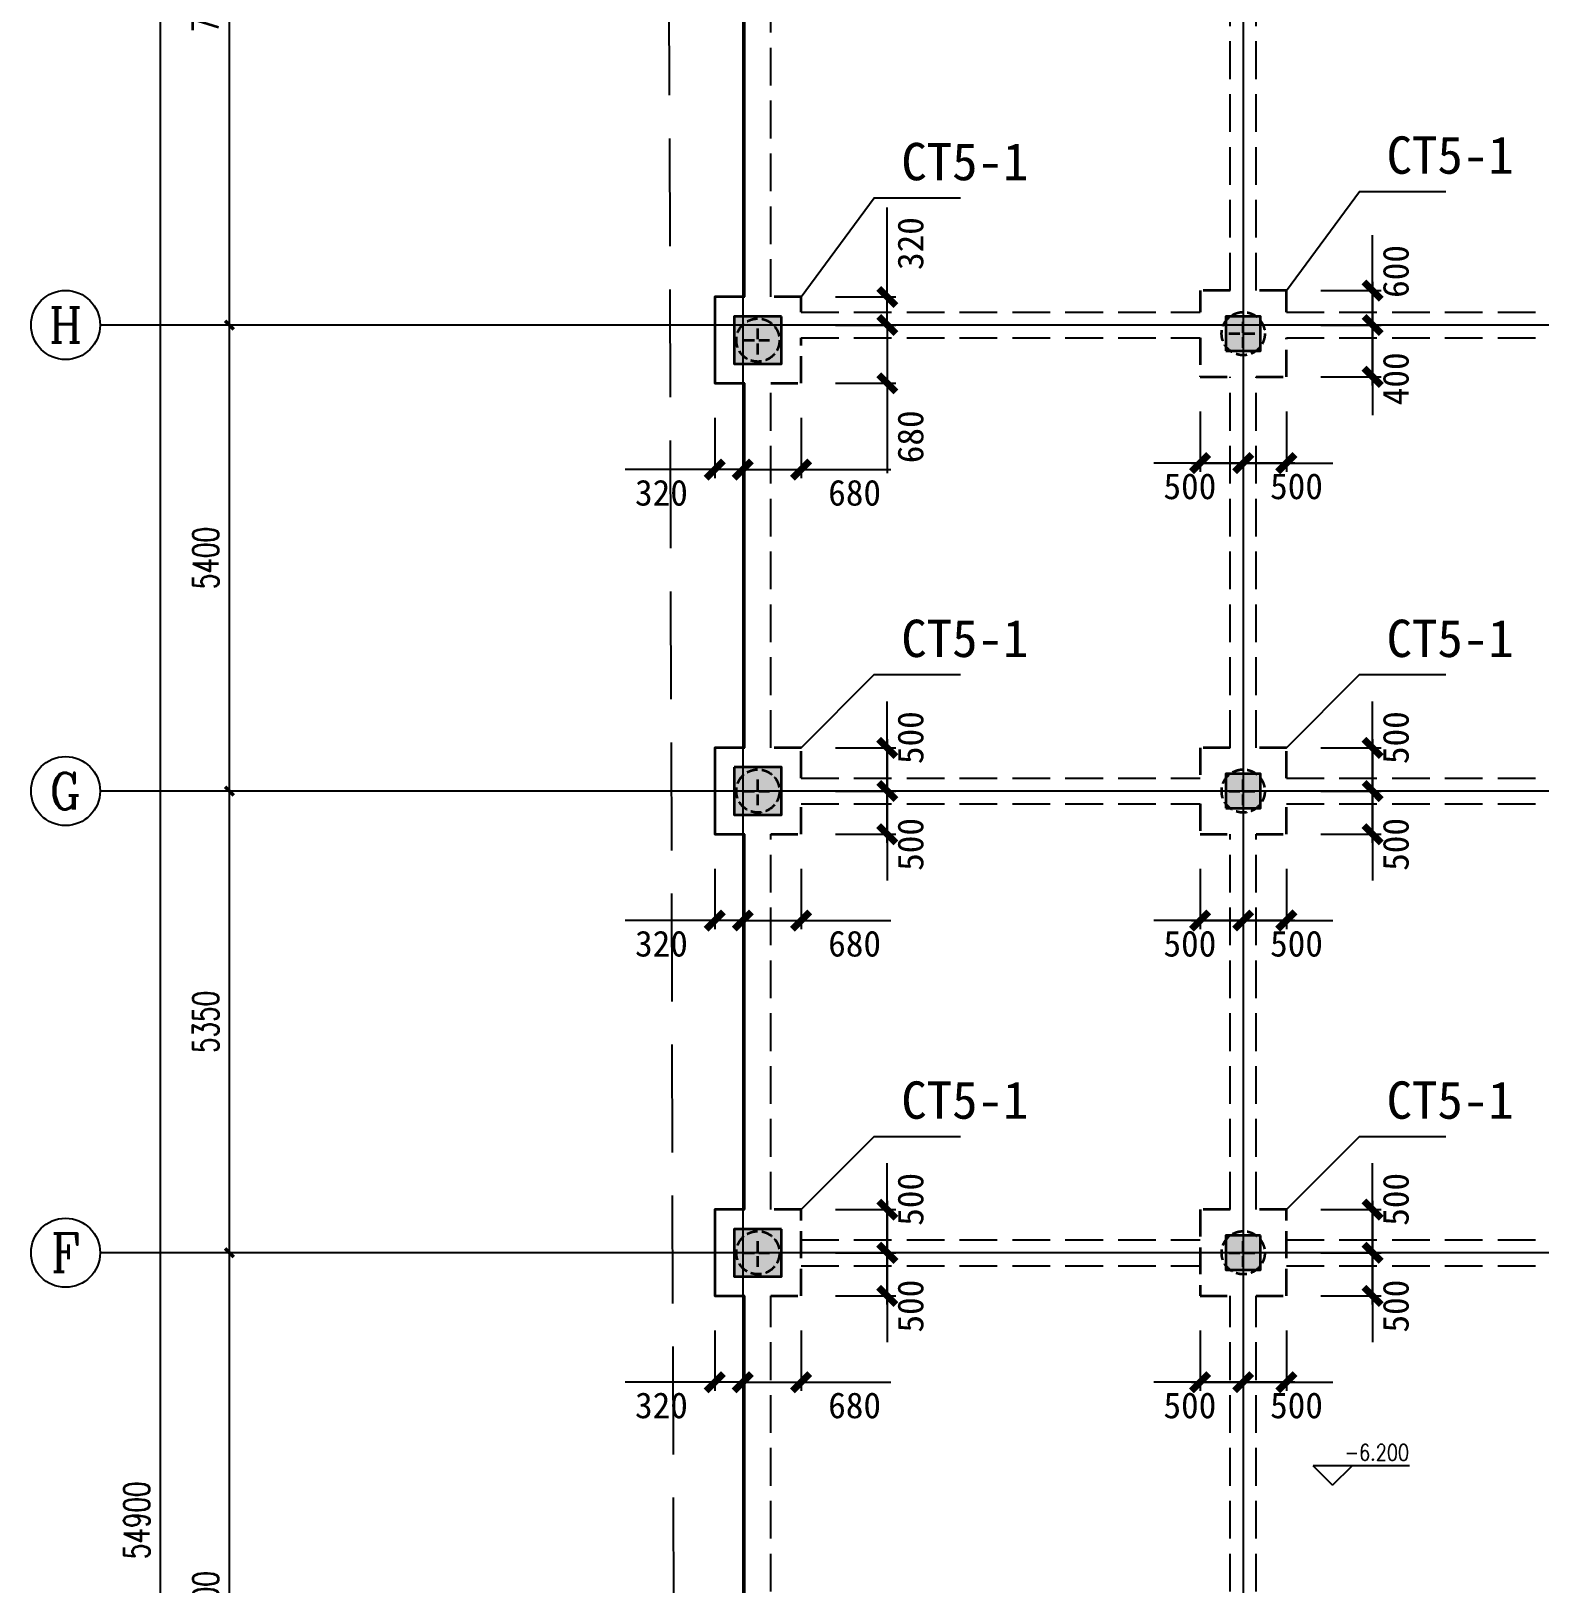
# Model space of a CAD drawing. Header units: millimetres. Extents: x -8252 to 341964, y -299084 to 206355.
# Drawn here: x 138683 to 156173, y 28029 to 46023 of the extents above; entities that cross this region are included whole.
import ezdxf
from ezdxf.enums import TextEntityAlignment as Align

# ---------------------------------------------------------------- set-up
doc = ezdxf.new("R2010")
doc.units = ezdxf.units.MM
doc.header["$LTSCALE"] = 500
doc.header["$PDMODE"] = 2
doc.header["$PDSIZE"] = 200
doc.linetypes.add('DASH', pattern=[0.35, 0.25, -0.1])
doc.linetypes.add('DASHDOT', pattern=[25.4, 12.7, -6.35, 0, -6.35])
for name, color, linetype in [('AXIS', 3, 'Continuous'), ('AXIS_TEXT', 7, 'Continuous'), ('dim____', 70, 'Continuous'), ('DOTE', 20, 'DASHDOT'), ('txt', 7, 'Continuous')]:
    doc.layers.add(name, color=color, linetype=linetype)
for name, color, linetype, lineweight in [('kz', 50, 'Continuous', 25), ('s117', 4, 'Continuous', 25), ('s121', 2, 'Continuous', 35), ('zkz', 200, 'Continuous', 35)]:
    doc.layers.add(name, color=color, linetype=linetype, lineweight=lineweight)
doc.styles.add('_TCH_AXIS', font='COMPLEX', dxfattribs={"bigfont": 'GBCBIG'})
doc.styles.add('_TCH_DIM_T3', font='SIMPLEX', dxfattribs={"width": 0.705882, "bigfont": 'GBCBIG'})
doc.styles.add('COMPLEX', font='COMPLEX')
doc.styles.add('DIM_FONT', font='txt.shx', dxfattribs={"width": 0.8, "bigfont": 'gbcbig.shx'})
doc.styles.add('宋体', font='')
doc.styles.get('宋体').set_extended_font_data('宋体')
doc.dimstyles.new('_TCH_ARCH&&100', dxfattribs={"dimtxt": 297.5, "dimasz": 100, "dimexe": 250, "dimexo": 300, "dimgap": 126.25, "dimtad": 1, "dimdec": 0, "dimzin": 0, "dimdsep": 46, "dimtxsty": '_TCH_DIM_T3', "dimblk": 'ARCHTICK', "dimcen": 0.09, "dimclrt": 7, "dimazin": 2, "dimtfac": 1, "dimtdec": 0, "dimtix": 1, "dimtmove": 2, "dimatfit": 3, "dimfxl": 100, "dimtolj": 1, "dimtzin": 0, "dimarcsym": 0})
doc.dimstyles.new('ISO-25', dxfattribs={"dimtxt": 2.5, "dimasz": 2.5, "dimexe": 1.25, "dimexo": 0.625, "dimtad": 1, "dimtxsty": 'Standard', "dimcen": 2.5, "dimadec": 0, "dimazin": 0, "dimtfac": 1, "dimtmove": 0, "dimatfit": 3, "dimfxl": 1, "dimarcsym": 0})

# ---------------------------------------------------------------- blocks, each defined once
blk = doc.blocks.new('_ArchTick')
at = {"color": 0, "linetype": 'ByBlock', "const_width": 0.4}
blk.add_lwpolyline([(-0.5, -0.5), (0.5, 0.5)], dxfattribs=at)
blk = doc.blocks.new('*D108')
at = {"layer": 'Defpoints', "color": 0, "transparency": 16777216}
for p in [(153233, 42616), (154233, 42616), (153233, 42016)]:
    blk.add_point(p, dxfattribs=at)
at = {"layer": 'dim____', "color": 0, "lineweight": -2, "transparency": 16777216}
for p, q in [((154233, 42616), (154233, 43658)), ((153633, 42616), (154333, 42616)), ((154233, 41916), (154233, 42616)), ((153633, 42016), (154333, 42016))]:
    blk.add_line(p, q, dxfattribs=at)
at = {"layer": 'dim____', "color": 0, "lineweight": -2, "transparency": 16777216, "xscale": 200, "yscale": 200, "zscale": 200}
for p, rotation in [((154233, 42616), 90), ((154233, 42016), 270)]:
    blk.add_blockref('_ArchTick', p, dxfattribs=dict(at, rotation=rotation))
at = {"layer": 'dim____', "color": 7, "transparency": 16777216, "insert": (154503, 43237), "char_height": 300, "attachment_point": 5, "rotation": 90, "style": '宋体'}
blk.add_mtext('600', dxfattribs=at)
blk = doc.blocks.new('*D109')
at = {"layer": 'Defpoints', "color": 0, "transparency": 16777216}
for p in [(153233, 43016), (153233, 42616), (154233, 42616)]:
    blk.add_point(p, dxfattribs=at)
at = {"layer": 'dim____', "color": 0, "lineweight": -2, "transparency": 16777216}
for p, q in [((153633, 43016), (154333, 43016)), ((154233, 43116), (154233, 42616)), ((153633, 42616), (154333, 42616)), ((154233, 42616), (154233, 41570))]:
    blk.add_line(p, q, dxfattribs=at)
at = {"layer": 'dim____', "color": 0, "lineweight": -2, "transparency": 16777216, "xscale": 200, "yscale": 200, "zscale": 200}
for p, rotation in [((154233, 43016), 90), ((154233, 42616), 270)]:
    blk.add_blockref('_ArchTick', p, dxfattribs=dict(at, rotation=rotation))
at = {"layer": 'dim____', "color": 7, "transparency": 16777216, "insert": (154503, 41993), "char_height": 300, "attachment_point": 5, "rotation": 90, "style": '宋体'}
blk.add_mtext('400', dxfattribs=at)
blk = doc.blocks.new('*D110')
at = {"layer": 'Defpoints', "color": 0, "transparency": 16777216}
for p in [(152233, 42016), (152733, 42016), (152733, 41016)]:
    blk.add_point(p, dxfattribs=at)
at = {"layer": 'dim____', "color": 0, "lineweight": -2, "transparency": 16777216}
for p, q in [((152233, 41616), (152233, 40916)), ((152733, 41616), (152733, 40916)), ((152133, 41016), (152733, 41016)), ((152733, 41016), (153770, 41016))]:
    blk.add_line(p, q, dxfattribs=at)
at = {"layer": 'dim____', "color": 0, "lineweight": -2, "transparency": 16777216, "xscale": 200, "yscale": 200, "zscale": 200, "rotation": 180}
blk.add_blockref('_ArchTick', (152233, 41016), dxfattribs=at)
at = {"layer": 'dim____', "color": 0, "lineweight": -2, "transparency": 16777216, "xscale": 200, "yscale": 200, "zscale": 200}
blk.add_blockref('_ArchTick', (152733, 41016), dxfattribs=at)
at = {"layer": 'dim____', "color": 7, "transparency": 16777216, "insert": (153351, 40746), "char_height": 300, "attachment_point": 5, "style": '宋体'}
blk.add_mtext('500', dxfattribs=at)
blk = doc.blocks.new('*D111')
at = {"layer": 'Defpoints', "color": 0, "transparency": 16777216}
for p in [(152733, 42016), (153233, 42016), (152733, 41016)]:
    blk.add_point(p, dxfattribs=at)
at = {"layer": 'dim____', "color": 0, "lineweight": -2, "transparency": 16777216}
for p, q in [((152733, 41616), (152733, 40916)), ((153233, 41616), (153233, 40916)), ((152733, 41016), (151696, 41016)), ((153333, 41016), (152733, 41016))]:
    blk.add_line(p, q, dxfattribs=at)
at = {"layer": 'dim____', "color": 0, "lineweight": -2, "transparency": 16777216, "xscale": 200, "yscale": 200, "zscale": 200, "rotation": 180}
blk.add_blockref('_ArchTick', (152733, 41016), dxfattribs=at)
at = {"layer": 'dim____', "color": 0, "lineweight": -2, "transparency": 16777216, "xscale": 200, "yscale": 200, "zscale": 200}
blk.add_blockref('_ArchTick', (153233, 41016), dxfattribs=at)
at = {"layer": 'dim____', "color": 7, "transparency": 16777216, "insert": (152115, 40746), "char_height": 300, "attachment_point": 5, "style": '宋体'}
blk.add_mtext('500', dxfattribs=at)
blk = doc.blocks.new('*D112')
at = {"layer": 'Defpoints', "color": 0, "transparency": 16777216}
for p in [(153233, 37216), (154233, 37216), (153233, 36716)]:
    blk.add_point(p, dxfattribs=at)
at = {"layer": 'dim____', "color": 0, "lineweight": -2, "transparency": 16777216}
for p, q in [((154233, 37216), (154233, 38253)), ((153633, 37216), (154333, 37216)), ((154233, 36616), (154233, 37216)), ((153633, 36716), (154333, 36716))]:
    blk.add_line(p, q, dxfattribs=at)
at = {"layer": 'dim____', "color": 0, "lineweight": -2, "transparency": 16777216, "xscale": 200, "yscale": 200, "zscale": 200}
for p, rotation in [((154233, 37216), 90), ((154233, 36716), 270)]:
    blk.add_blockref('_ArchTick', p, dxfattribs=dict(at, rotation=rotation))
at = {"layer": 'dim____', "color": 7, "transparency": 16777216, "insert": (154503, 37835), "char_height": 300, "attachment_point": 5, "rotation": 90, "style": '宋体'}
blk.add_mtext('500', dxfattribs=at)
blk = doc.blocks.new('*D113')
at = {"layer": 'Defpoints', "color": 0, "transparency": 16777216}
for p in [(153233, 37716), (153233, 37216), (154233, 37216)]:
    blk.add_point(p, dxfattribs=at)
at = {"layer": 'dim____', "color": 0, "lineweight": -2, "transparency": 16777216}
for p, q in [((154233, 37816), (154233, 37216)), ((153633, 37716), (154333, 37716)), ((153633, 37216), (154333, 37216)), ((154233, 37216), (154233, 36180))]:
    blk.add_line(p, q, dxfattribs=at)
at = {"layer": 'dim____', "color": 0, "lineweight": -2, "transparency": 16777216, "xscale": 200, "yscale": 200, "zscale": 200}
for p, rotation in [((154233, 37716), 90), ((154233, 37216), 270)]:
    blk.add_blockref('_ArchTick', p, dxfattribs=dict(at, rotation=rotation))
at = {"layer": 'dim____', "color": 7, "transparency": 16777216, "insert": (154503, 36598), "char_height": 300, "attachment_point": 5, "rotation": 90, "style": '宋体'}
blk.add_mtext('500', dxfattribs=at)
blk = doc.blocks.new('*D114')
at = {"layer": 'Defpoints', "color": 0, "transparency": 16777216}
for p in [(152233, 36716), (152733, 36716), (152733, 35716)]:
    blk.add_point(p, dxfattribs=at)
at = {"layer": 'dim____', "color": 0, "lineweight": -2, "transparency": 16777216}
for p, q in [((152233, 36316), (152233, 35616)), ((152733, 36316), (152733, 35616)), ((152133, 35716), (152733, 35716)), ((152733, 35716), (153770, 35716))]:
    blk.add_line(p, q, dxfattribs=at)
at = {"layer": 'dim____', "color": 0, "lineweight": -2, "transparency": 16777216, "xscale": 200, "yscale": 200, "zscale": 200, "rotation": 180}
blk.add_blockref('_ArchTick', (152233, 35716), dxfattribs=at)
at = {"layer": 'dim____', "color": 0, "lineweight": -2, "transparency": 16777216, "xscale": 200, "yscale": 200, "zscale": 200}
blk.add_blockref('_ArchTick', (152733, 35716), dxfattribs=at)
at = {"layer": 'dim____', "color": 7, "transparency": 16777216, "insert": (153351, 35446), "char_height": 300, "attachment_point": 5, "style": '宋体'}
blk.add_mtext('500', dxfattribs=at)
blk = doc.blocks.new('*D115')
at = {"layer": 'Defpoints', "color": 0, "transparency": 16777216}
for p in [(152733, 36716), (153233, 36716), (152733, 35716)]:
    blk.add_point(p, dxfattribs=at)
at = {"layer": 'dim____', "color": 0, "lineweight": -2, "transparency": 16777216}
for p, q in [((152733, 36316), (152733, 35616)), ((153233, 36316), (153233, 35616)), ((152733, 35716), (151696, 35716)), ((153333, 35716), (152733, 35716))]:
    blk.add_line(p, q, dxfattribs=at)
at = {"layer": 'dim____', "color": 0, "lineweight": -2, "transparency": 16777216, "xscale": 200, "yscale": 200, "zscale": 200, "rotation": 180}
blk.add_blockref('_ArchTick', (152733, 35716), dxfattribs=at)
at = {"layer": 'dim____', "color": 0, "lineweight": -2, "transparency": 16777216, "xscale": 200, "yscale": 200, "zscale": 200}
blk.add_blockref('_ArchTick', (153233, 35716), dxfattribs=at)
at = {"layer": 'dim____', "color": 7, "transparency": 16777216, "insert": (152115, 35446), "char_height": 300, "attachment_point": 5, "style": '宋体'}
blk.add_mtext('500', dxfattribs=at)
blk = doc.blocks.new('*D116')
at = {"layer": 'Defpoints', "color": 0, "transparency": 16777216}
for p in [(153233, 31866), (154233, 31866), (153233, 31366)]:
    blk.add_point(p, dxfattribs=at)
at = {"layer": 'dim____', "color": 0, "lineweight": -2, "transparency": 16777216}
for p, q in [((154233, 31866), (154233, 32903)), ((153633, 31866), (154333, 31866)), ((154233, 31266), (154233, 31866)), ((153633, 31366), (154333, 31366))]:
    blk.add_line(p, q, dxfattribs=at)
at = {"layer": 'dim____', "color": 0, "lineweight": -2, "transparency": 16777216, "xscale": 200, "yscale": 200, "zscale": 200}
for p, rotation in [((154233, 31866), 90), ((154233, 31366), 270)]:
    blk.add_blockref('_ArchTick', p, dxfattribs=dict(at, rotation=rotation))
at = {"layer": 'dim____', "color": 7, "transparency": 16777216, "insert": (154503, 32485), "char_height": 300, "attachment_point": 5, "rotation": 90, "style": '宋体'}
blk.add_mtext('500', dxfattribs=at)
blk = doc.blocks.new('*D117')
at = {"layer": 'Defpoints', "color": 0, "transparency": 16777216}
for p in [(153233, 32366), (153233, 31866), (154233, 31866)]:
    blk.add_point(p, dxfattribs=at)
at = {"layer": 'dim____', "color": 0, "lineweight": -2, "transparency": 16777216}
for p, q in [((154233, 32466), (154233, 31866)), ((153633, 32366), (154333, 32366)), ((153633, 31866), (154333, 31866)), ((154233, 31866), (154233, 30830))]:
    blk.add_line(p, q, dxfattribs=at)
at = {"layer": 'dim____', "color": 0, "lineweight": -2, "transparency": 16777216, "xscale": 200, "yscale": 200, "zscale": 200}
for p, rotation in [((154233, 32366), 90), ((154233, 31866), 270)]:
    blk.add_blockref('_ArchTick', p, dxfattribs=dict(at, rotation=rotation))
at = {"layer": 'dim____', "color": 7, "transparency": 16777216, "insert": (154503, 31248), "char_height": 300, "attachment_point": 5, "rotation": 90, "style": '宋体'}
blk.add_mtext('500', dxfattribs=at)
blk = doc.blocks.new('*D118')
at = {"layer": 'Defpoints', "color": 0, "transparency": 16777216}
for p in [(152233, 31366), (152733, 31366), (152733, 30366)]:
    blk.add_point(p, dxfattribs=at)
at = {"layer": 'dim____', "color": 0, "lineweight": -2, "transparency": 16777216}
for p, q in [((152233, 30966), (152233, 30266)), ((152733, 30966), (152733, 30266)), ((152133, 30366), (152733, 30366)), ((152733, 30366), (153770, 30366))]:
    blk.add_line(p, q, dxfattribs=at)
at = {"layer": 'dim____', "color": 0, "lineweight": -2, "transparency": 16777216, "xscale": 200, "yscale": 200, "zscale": 200, "rotation": 180}
blk.add_blockref('_ArchTick', (152233, 30366), dxfattribs=at)
at = {"layer": 'dim____', "color": 0, "lineweight": -2, "transparency": 16777216, "xscale": 200, "yscale": 200, "zscale": 200}
blk.add_blockref('_ArchTick', (152733, 30366), dxfattribs=at)
at = {"layer": 'dim____', "color": 7, "transparency": 16777216, "insert": (153351, 30096), "char_height": 300, "attachment_point": 5, "style": '宋体'}
blk.add_mtext('500', dxfattribs=at)
blk = doc.blocks.new('*D119')
at = {"layer": 'Defpoints', "color": 0, "transparency": 16777216}
for p in [(152733, 31366), (153233, 31366), (152733, 30366)]:
    blk.add_point(p, dxfattribs=at)
at = {"layer": 'dim____', "color": 0, "lineweight": -2, "transparency": 16777216}
for p, q in [((152733, 30966), (152733, 30266)), ((153233, 30966), (153233, 30266)), ((152733, 30366), (151696, 30366)), ((153333, 30366), (152733, 30366))]:
    blk.add_line(p, q, dxfattribs=at)
at = {"layer": 'dim____', "color": 0, "lineweight": -2, "transparency": 16777216, "xscale": 200, "yscale": 200, "zscale": 200, "rotation": 180}
blk.add_blockref('_ArchTick', (152733, 30366), dxfattribs=at)
at = {"layer": 'dim____', "color": 0, "lineweight": -2, "transparency": 16777216, "xscale": 200, "yscale": 200, "zscale": 200}
blk.add_blockref('_ArchTick', (153233, 30366), dxfattribs=at)
at = {"layer": 'dim____', "color": 7, "transparency": 16777216, "insert": (152115, 30096), "char_height": 300, "attachment_point": 5, "style": '宋体'}
blk.add_mtext('500', dxfattribs=at)
blk = doc.blocks.new('*D334')
at = {"layer": 'Defpoints', "color": 0, "transparency": 16777216}
for p in [(147608, 42616), (148608, 42616), (147608, 41941)]:
    blk.add_point(p, dxfattribs=at)
at = {"layer": 'dim____', "color": 0, "lineweight": -2, "transparency": 16777216}
for p, q in [((148008, 42616), (148708, 42616)), ((148608, 42616), (148608, 41841)), ((148008, 41941), (148708, 41941)), ((148608, 41941), (148608, 40900))]:
    blk.add_line(p, q, dxfattribs=at)
at = {"layer": 'dim____', "color": 0, "lineweight": -2, "transparency": 16777216, "xscale": 200, "yscale": 200, "zscale": 200}
for p, rotation in [((148608, 42616), 90), ((148608, 41941), 270)]:
    blk.add_blockref('_ArchTick', p, dxfattribs=dict(at, rotation=rotation))
at = {"layer": 'dim____', "color": 7, "transparency": 16777216, "insert": (148878, 41321), "char_height": 300, "attachment_point": 5, "rotation": 90, "style": '宋体'}
blk.add_mtext('680', dxfattribs=at)
blk = doc.blocks.new('*D335')
at = {"layer": 'Defpoints', "color": 0, "transparency": 16777216}
for p in [(147608, 42941), (147608, 42616), (148608, 42616)]:
    blk.add_point(p, dxfattribs=at)
at = {"layer": 'dim____', "color": 0, "lineweight": -2, "transparency": 16777216}
for p, q in [((148608, 42941), (148608, 43978)), ((148608, 42616), (148608, 43041)), ((148008, 42941), (148708, 42941)), ((148008, 42616), (148708, 42616))]:
    blk.add_line(p, q, dxfattribs=at)
at = {"layer": 'dim____', "color": 0, "lineweight": -2, "transparency": 16777216, "xscale": 200, "yscale": 200, "zscale": 200}
for p, rotation in [((148608, 42941), 90), ((148608, 42616), 270)]:
    blk.add_blockref('_ArchTick', p, dxfattribs=dict(at, rotation=rotation))
at = {"layer": 'dim____', "color": 7, "transparency": 16777216, "insert": (148878, 43560), "char_height": 300, "attachment_point": 5, "rotation": 90, "style": '宋体'}
blk.add_mtext('320', dxfattribs=at)
blk = doc.blocks.new('*D336')
at = {"layer": 'Defpoints', "color": 0, "transparency": 16777216}
for p in [(146608, 41941), (146933, 41941), (146933, 40941)]:
    blk.add_point(p, dxfattribs=at)
at = {"layer": 'dim____', "color": 0, "lineweight": -2, "transparency": 16777216}
for p, q in [((146608, 41541), (146608, 40841)), ((146933, 41541), (146933, 40841)), ((146608, 40941), (145571, 40941)), ((146933, 40941), (146508, 40941))]:
    blk.add_line(p, q, dxfattribs=at)
at = {"layer": 'dim____', "color": 0, "lineweight": -2, "transparency": 16777216, "xscale": 200, "yscale": 200, "zscale": 200, "rotation": 180}
blk.add_blockref('_ArchTick', (146608, 40941), dxfattribs=at)
at = {"layer": 'dim____', "color": 0, "lineweight": -2, "transparency": 16777216, "xscale": 200, "yscale": 200, "zscale": 200}
blk.add_blockref('_ArchTick', (146933, 40941), dxfattribs=at)
at = {"layer": 'dim____', "color": 7, "transparency": 16777216, "insert": (145990, 40671), "char_height": 300, "attachment_point": 5, "style": '宋体'}
blk.add_mtext('320', dxfattribs=at)
blk = doc.blocks.new('*D337')
at = {"layer": 'Defpoints', "color": 0, "transparency": 16777216}
for p in [(146933, 41941), (147608, 41941), (146933, 40941)]:
    blk.add_point(p, dxfattribs=at)
at = {"layer": 'dim____', "color": 0, "lineweight": -2, "transparency": 16777216}
for p, q in [((146933, 41541), (146933, 40841)), ((147608, 41541), (147608, 40841)), ((146933, 40941), (147708, 40941)), ((147608, 40941), (148650, 40941))]:
    blk.add_line(p, q, dxfattribs=at)
at = {"layer": 'dim____', "color": 0, "lineweight": -2, "transparency": 16777216, "xscale": 200, "yscale": 200, "zscale": 200, "rotation": 180}
blk.add_blockref('_ArchTick', (146933, 40941), dxfattribs=at)
at = {"layer": 'dim____', "color": 0, "lineweight": -2, "transparency": 16777216, "xscale": 200, "yscale": 200, "zscale": 200}
blk.add_blockref('_ArchTick', (147608, 40941), dxfattribs=at)
at = {"layer": 'dim____', "color": 7, "transparency": 16777216, "insert": (148229, 40671), "char_height": 300, "attachment_point": 5, "style": '宋体'}
blk.add_mtext('680', dxfattribs=at)
blk = doc.blocks.new('*D338')
at = {"layer": 'Defpoints', "color": 0, "transparency": 16777216}
for p in [(147608, 37216), (148608, 37216), (147608, 36716)]:
    blk.add_point(p, dxfattribs=at)
at = {"layer": 'dim____', "color": 0, "lineweight": -2, "transparency": 16777216}
for p, q in [((148608, 37216), (148608, 38253)), ((148008, 37216), (148708, 37216)), ((148608, 36616), (148608, 37216)), ((148008, 36716), (148708, 36716))]:
    blk.add_line(p, q, dxfattribs=at)
at = {"layer": 'dim____', "color": 0, "lineweight": -2, "transparency": 16777216, "xscale": 200, "yscale": 200, "zscale": 200}
for p, rotation in [((148608, 37216), 90), ((148608, 36716), 270)]:
    blk.add_blockref('_ArchTick', p, dxfattribs=dict(at, rotation=rotation))
at = {"layer": 'dim____', "color": 7, "transparency": 16777216, "insert": (148878, 37835), "char_height": 300, "attachment_point": 5, "rotation": 90, "style": '宋体'}
blk.add_mtext('500', dxfattribs=at)
blk = doc.blocks.new('*D339')
at = {"layer": 'Defpoints', "color": 0, "transparency": 16777216}
for p in [(147608, 37716), (147608, 37216), (148608, 37216)]:
    blk.add_point(p, dxfattribs=at)
at = {"layer": 'dim____', "color": 0, "lineweight": -2, "transparency": 16777216}
for p, q in [((148608, 37816), (148608, 37216)), ((148008, 37716), (148708, 37716)), ((148008, 37216), (148708, 37216)), ((148608, 37216), (148608, 36180))]:
    blk.add_line(p, q, dxfattribs=at)
at = {"layer": 'dim____', "color": 0, "lineweight": -2, "transparency": 16777216, "xscale": 200, "yscale": 200, "zscale": 200}
for p, rotation in [((148608, 37716), 90), ((148608, 37216), 270)]:
    blk.add_blockref('_ArchTick', p, dxfattribs=dict(at, rotation=rotation))
at = {"layer": 'dim____', "color": 7, "transparency": 16777216, "insert": (148878, 36598), "char_height": 300, "attachment_point": 5, "rotation": 90, "style": '宋体'}
blk.add_mtext('500', dxfattribs=at)
blk = doc.blocks.new('*D340')
at = {"layer": 'Defpoints', "color": 0, "transparency": 16777216}
for p in [(146608, 36716), (146933, 36716), (146933, 35716)]:
    blk.add_point(p, dxfattribs=at)
at = {"layer": 'dim____', "color": 0, "lineweight": -2, "transparency": 16777216}
for p, q in [((146608, 36316), (146608, 35616)), ((146933, 36316), (146933, 35616)), ((146608, 35716), (145571, 35716)), ((146933, 35716), (146508, 35716))]:
    blk.add_line(p, q, dxfattribs=at)
at = {"layer": 'dim____', "color": 0, "lineweight": -2, "transparency": 16777216, "xscale": 200, "yscale": 200, "zscale": 200, "rotation": 180}
blk.add_blockref('_ArchTick', (146608, 35716), dxfattribs=at)
at = {"layer": 'dim____', "color": 0, "lineweight": -2, "transparency": 16777216, "xscale": 200, "yscale": 200, "zscale": 200}
blk.add_blockref('_ArchTick', (146933, 35716), dxfattribs=at)
at = {"layer": 'dim____', "color": 7, "transparency": 16777216, "insert": (145990, 35446), "char_height": 300, "attachment_point": 5, "style": '宋体'}
blk.add_mtext('320', dxfattribs=at)
blk = doc.blocks.new('*D341')
at = {"layer": 'Defpoints', "color": 0, "transparency": 16777216}
for p in [(146933, 36716), (147608, 36716), (146933, 35716)]:
    blk.add_point(p, dxfattribs=at)
at = {"layer": 'dim____', "color": 0, "lineweight": -2, "transparency": 16777216}
for p, q in [((146933, 36316), (146933, 35616)), ((147608, 36316), (147608, 35616)), ((146933, 35716), (147708, 35716)), ((147608, 35716), (148650, 35716))]:
    blk.add_line(p, q, dxfattribs=at)
at = {"layer": 'dim____', "color": 0, "lineweight": -2, "transparency": 16777216, "xscale": 200, "yscale": 200, "zscale": 200, "rotation": 180}
blk.add_blockref('_ArchTick', (146933, 35716), dxfattribs=at)
at = {"layer": 'dim____', "color": 0, "lineweight": -2, "transparency": 16777216, "xscale": 200, "yscale": 200, "zscale": 200}
blk.add_blockref('_ArchTick', (147608, 35716), dxfattribs=at)
at = {"layer": 'dim____', "color": 7, "transparency": 16777216, "insert": (148229, 35446), "char_height": 300, "attachment_point": 5, "style": '宋体'}
blk.add_mtext('680', dxfattribs=at)
blk = doc.blocks.new('*D342')
at = {"layer": 'Defpoints', "color": 0, "transparency": 16777216}
for p in [(147608, 31866), (148608, 31866), (147608, 31366)]:
    blk.add_point(p, dxfattribs=at)
at = {"layer": 'dim____', "color": 0, "lineweight": -2, "transparency": 16777216}
for p, q in [((148608, 31866), (148608, 32903)), ((148008, 31866), (148708, 31866)), ((148608, 31266), (148608, 31866)), ((148008, 31366), (148708, 31366))]:
    blk.add_line(p, q, dxfattribs=at)
at = {"layer": 'dim____', "color": 0, "lineweight": -2, "transparency": 16777216, "xscale": 200, "yscale": 200, "zscale": 200}
for p, rotation in [((148608, 31866), 90), ((148608, 31366), 270)]:
    blk.add_blockref('_ArchTick', p, dxfattribs=dict(at, rotation=rotation))
at = {"layer": 'dim____', "color": 7, "transparency": 16777216, "insert": (148878, 32485), "char_height": 300, "attachment_point": 5, "rotation": 90, "style": '宋体'}
blk.add_mtext('500', dxfattribs=at)
blk = doc.blocks.new('*D343')
at = {"layer": 'Defpoints', "color": 0, "transparency": 16777216}
for p in [(147608, 32366), (147608, 31866), (148608, 31866)]:
    blk.add_point(p, dxfattribs=at)
at = {"layer": 'dim____', "color": 0, "lineweight": -2, "transparency": 16777216}
for p, q in [((148608, 32466), (148608, 31866)), ((148008, 32366), (148708, 32366)), ((148008, 31866), (148708, 31866)), ((148608, 31866), (148608, 30830))]:
    blk.add_line(p, q, dxfattribs=at)
at = {"layer": 'dim____', "color": 0, "lineweight": -2, "transparency": 16777216, "xscale": 200, "yscale": 200, "zscale": 200}
for p, rotation in [((148608, 32366), 90), ((148608, 31866), 270)]:
    blk.add_blockref('_ArchTick', p, dxfattribs=dict(at, rotation=rotation))
at = {"layer": 'dim____', "color": 7, "transparency": 16777216, "insert": (148878, 31248), "char_height": 300, "attachment_point": 5, "rotation": 90, "style": '宋体'}
blk.add_mtext('500', dxfattribs=at)
blk = doc.blocks.new('*D344')
at = {"layer": 'Defpoints', "color": 0, "transparency": 16777216}
for p in [(146608, 31366), (146933, 31366), (146933, 30366)]:
    blk.add_point(p, dxfattribs=at)
at = {"layer": 'dim____', "color": 0, "lineweight": -2, "transparency": 16777216}
for p, q in [((146608, 30966), (146608, 30266)), ((146933, 30966), (146933, 30266)), ((146608, 30366), (145571, 30366)), ((146933, 30366), (146508, 30366))]:
    blk.add_line(p, q, dxfattribs=at)
at = {"layer": 'dim____', "color": 0, "lineweight": -2, "transparency": 16777216, "xscale": 200, "yscale": 200, "zscale": 200, "rotation": 180}
blk.add_blockref('_ArchTick', (146608, 30366), dxfattribs=at)
at = {"layer": 'dim____', "color": 0, "lineweight": -2, "transparency": 16777216, "xscale": 200, "yscale": 200, "zscale": 200}
blk.add_blockref('_ArchTick', (146933, 30366), dxfattribs=at)
at = {"layer": 'dim____', "color": 7, "transparency": 16777216, "insert": (145990, 30096), "char_height": 300, "attachment_point": 5, "style": '宋体'}
blk.add_mtext('320', dxfattribs=at)
blk = doc.blocks.new('*D345')
at = {"layer": 'Defpoints', "color": 0, "transparency": 16777216}
for p in [(146933, 31366), (147608, 31366), (146933, 30366)]:
    blk.add_point(p, dxfattribs=at)
at = {"layer": 'dim____', "color": 0, "lineweight": -2, "transparency": 16777216}
for p, q in [((146933, 30966), (146933, 30266)), ((147608, 30966), (147608, 30266)), ((146933, 30366), (147708, 30366)), ((147608, 30366), (148650, 30366))]:
    blk.add_line(p, q, dxfattribs=at)
at = {"layer": 'dim____', "color": 0, "lineweight": -2, "transparency": 16777216, "xscale": 200, "yscale": 200, "zscale": 200, "rotation": 180}
blk.add_blockref('_ArchTick', (146933, 30366), dxfattribs=at)
at = {"layer": 'dim____', "color": 0, "lineweight": -2, "transparency": 16777216, "xscale": 200, "yscale": 200, "zscale": 200}
blk.add_blockref('_ArchTick', (147608, 30366), dxfattribs=at)
at = {"layer": 'dim____', "color": 7, "transparency": 16777216, "insert": (148229, 30096), "char_height": 300, "attachment_point": 5, "style": '宋体'}
blk.add_mtext('680', dxfattribs=at)
blk = doc.blocks.new('_AXISO')
blk.add_circle((0, 0), 0.5)
at = {"layer": 'AXIS_TEXT', "style": 'COMPLEX', "width": 1.041667}
blk.add_attdef('A', text='', height=0.56, dxfattribs=at).set_placement((-0.25, -0.28), (0.25, -0.28), align=Align.FIT)
blk = doc.blocks.new('*D889')
at = {"layer": 'AXIS', "color": 0, "lineweight": -2, "transparency": 16777216}
for p, q in [((143183, 56216), (139933, 56216)), ((140183, 1316), (140183, 56216)), ((143183, 1316), (139933, 1316))]:
    blk.add_line(p, q, dxfattribs=at)
at = {"layer": 'Defpoints', "color": 0, "transparency": 16777216}
for p in [(140183, 56216), (143483, 56216), (143483, 1316)]:
    blk.add_point(p, dxfattribs=at)
at = {"layer": 'AXIS', "color": 0, "lineweight": -2, "transparency": 16777216, "xscale": 100, "yscale": 100, "zscale": 100}
for p, rotation in [((140183, 56216), 90), ((140183, 1316), 270)]:
    blk.add_blockref('_ArchTick', p, dxfattribs=dict(at, rotation=rotation))
at = {"layer": 'AXIS', "color": 7, "transparency": 16777216, "insert": (139908, 28766), "char_height": 297.5, "attachment_point": 5, "rotation": 90, "style": '_TCH_DIM_T3'}
blk.add_mtext('\\A1;54900', dxfattribs=at)
blk = doc.blocks.new('*D894')
at = {"layer": 'AXIS', "color": 0, "lineweight": -2, "transparency": 16777216}
for p, q in [((143183, 31866), (140733, 31866)), ((140983, 23766), (140983, 31866)), ((143183, 23766), (140733, 23766))]:
    blk.add_line(p, q, dxfattribs=at)
at = {"layer": 'Defpoints', "color": 0, "transparency": 16777216}
for p in [(140983, 31866), (143483, 31866), (143483, 23766)]:
    blk.add_point(p, dxfattribs=at)
at = {"layer": 'AXIS', "color": 0, "lineweight": -2, "transparency": 16777216, "xscale": 100, "yscale": 100, "zscale": 100}
for p, rotation in [((140983, 31866), 90), ((140983, 23766), 270)]:
    blk.add_blockref('_ArchTick', p, dxfattribs=dict(at, rotation=rotation))
at = {"layer": 'AXIS', "color": 7, "transparency": 16777216, "insert": (140708, 27816), "char_height": 297.5, "attachment_point": 5, "rotation": 90, "style": '_TCH_DIM_T3'}
blk.add_mtext('\\A1;8100', dxfattribs=at)
blk = doc.blocks.new('*D895')
at = {"layer": 'AXIS', "color": 0, "lineweight": -2, "transparency": 16777216}
for p, q in [((143183, 37216), (140733, 37216)), ((140983, 31866), (140983, 37216)), ((143183, 31866), (140733, 31866))]:
    blk.add_line(p, q, dxfattribs=at)
at = {"layer": 'Defpoints', "color": 0, "transparency": 16777216}
for p in [(140983, 37216), (143483, 37216), (143483, 31866)]:
    blk.add_point(p, dxfattribs=at)
at = {"layer": 'AXIS', "color": 0, "lineweight": -2, "transparency": 16777216, "xscale": 100, "yscale": 100, "zscale": 100}
for p, rotation in [((140983, 37216), 90), ((140983, 31866), 270)]:
    blk.add_blockref('_ArchTick', p, dxfattribs=dict(at, rotation=rotation))
at = {"layer": 'AXIS', "color": 7, "transparency": 16777216, "insert": (140708, 34541), "char_height": 297.5, "attachment_point": 5, "rotation": 90, "style": '_TCH_DIM_T3'}
blk.add_mtext('\\A1;5350', dxfattribs=at)
blk = doc.blocks.new('*D896')
at = {"layer": 'AXIS', "color": 0, "lineweight": -2, "transparency": 16777216}
for p, q in [((143183, 42616), (140733, 42616)), ((140983, 37216), (140983, 42616)), ((143183, 37216), (140733, 37216))]:
    blk.add_line(p, q, dxfattribs=at)
at = {"layer": 'Defpoints', "color": 0, "transparency": 16777216}
for p in [(140983, 42616), (143483, 42616), (143483, 37216)]:
    blk.add_point(p, dxfattribs=at)
at = {"layer": 'AXIS', "color": 0, "lineweight": -2, "transparency": 16777216, "xscale": 100, "yscale": 100, "zscale": 100}
for p, rotation in [((140983, 42616), 90), ((140983, 37216), 270)]:
    blk.add_blockref('_ArchTick', p, dxfattribs=dict(at, rotation=rotation))
at = {"layer": 'AXIS', "color": 7, "transparency": 16777216, "insert": (140708, 39916), "char_height": 297.5, "attachment_point": 5, "rotation": 90, "style": '_TCH_DIM_T3'}
blk.add_mtext('\\A1;5400', dxfattribs=at)
blk = doc.blocks.new('*D897')
at = {"layer": 'AXIS', "color": 0, "lineweight": -2, "transparency": 16777216}
for p, q in [((143183, 50116), (140733, 50116)), ((140983, 42616), (140983, 50116)), ((143183, 42616), (140733, 42616))]:
    blk.add_line(p, q, dxfattribs=at)
at = {"layer": 'Defpoints', "color": 0, "transparency": 16777216}
for p in [(140983, 50116), (143483, 50116), (143483, 42616)]:
    blk.add_point(p, dxfattribs=at)
at = {"layer": 'AXIS', "color": 0, "lineweight": -2, "transparency": 16777216, "xscale": 100, "yscale": 100, "zscale": 100}
for p, rotation in [((140983, 50116), 90), ((140983, 42616), 270)]:
    blk.add_blockref('_ArchTick', p, dxfattribs=dict(at, rotation=rotation))
at = {"layer": 'AXIS', "color": 7, "transparency": 16777216, "insert": (140708, 46366), "char_height": 297.5, "attachment_point": 5, "rotation": 90, "style": '_TCH_DIM_T3'}
blk.add_mtext('\\A1;7500', dxfattribs=at)

msp = doc.modelspace()

# ---------------------------------------------------------------- hatches: boundary and pattern name
at = {"layer": 'kz'}
h = msp.add_hatch(color=52, dxfattribs=at)
h.dxf.hatch_style = 1
h.paths.add_polyline_path([(147383.088, 42716.423), (146833.088, 42716.423), (146833.088, 42166.423), (147383.088, 42166.423)])
h = msp.add_hatch(color=52, dxfattribs=at)
h.dxf.hatch_style = 1
h.paths.add_polyline_path([(152533.088, 42316.423), (152933.088, 42316.423), (152933.088, 42716.423), (152533.088, 42716.423)])
h = msp.add_hatch(color=52, dxfattribs=at)
h.dxf.hatch_style = 1
h.paths.add_polyline_path([(146833.088, 37491.423), (146833.088, 36941.423), (147383.088, 36941.423), (147383.088, 37491.423)])
h = msp.add_hatch(color=52, dxfattribs=at)
h.dxf.hatch_style = 1
h.paths.add_polyline_path([(152533.088, 37016.423), (152933.088, 37016.423), (152933.088, 37416.423), (152533.088, 37416.423)])
h = msp.add_hatch(color=52, dxfattribs=at)
h.dxf.hatch_style = 1
h.paths.add_polyline_path([(147383.088, 32141.423), (146833.088, 32141.423), (146833.088, 31591.423), (147383.088, 31591.423)])
h = msp.add_hatch(color=52, dxfattribs=at)
h.dxf.hatch_style = 1
h.paths.add_polyline_path([(152933.088, 32066.423), (152533.088, 32066.423), (152533.088, 31666.423), (152933.088, 31666.423)])

# ---------------------------------------------------------------- linework, layer by layer
at = {"linetype": 'DASH', "ltscale": 10}
msp.add_lwpolyline([(146051.838, 56966.741), (160728.002, 56910.253), (160838.175, 17222.594), (146162.011, 17279.082)], close=True, dxfattribs=at)
at = {"layer": 'AXIS'}
for p, q in [((143483.088, 42616.423), (139483.088, 42616.423)), ((143483.088, 37216.423), (139483.088, 37216.423)), ((143483.088, 31866.423), (139483.088, 31866.423))]:
    msp.add_line(p, q, dxfattribs=at)
at = {"layer": 'dim____'}
for p, q in [((154662.336, 29397.886), (153544.548, 29397.886)), ((153769.548, 29172.886), (153544.548, 29397.886)), ((153769.548, 29172.886), (153994.548, 29397.886))]:
    msp.add_line(p, q, dxfattribs=at)
at = {"layer": 'DOTE', "ltscale": 5}
for p, q in [((146933.088, 59216.423), (146933.088, -2133.577)), ((152733.088, 59216.423), (152733.088, -2133.577)), ((222433.088, 42616.423), (143483.222, 42616.423)), ((222433.088, 37216.423), (143483.088, 37216.423)), ((222433.088, 31866.423), (143483.088, 31866.423))]:
    msp.add_line(p, q, dxfattribs=at)
at = {"layer": 'kz', "lineweight": 35}
for points in [[(147383.088, 42716.423), (146833.088, 42716.423), (146833.088, 42166.423), (147383.088, 42166.423)], [(152533.088, 42316.423), (152933.088, 42316.423), (152933.088, 42716.423), (152533.088, 42716.423)], [(146833.088, 37491.423), (146833.088, 36941.423), (147383.088, 36941.423), (147383.088, 37491.423)], [(152533.088, 37016.423), (152933.088, 37016.423), (152933.088, 37416.423), (152533.088, 37416.423)], [(147383.088, 32141.423), (146833.088, 32141.423), (146833.088, 31591.423), (147383.088, 31591.423)], [(152933.088, 32066.423), (152533.088, 32066.423), (152533.088, 31666.423), (152933.088, 31666.423)]]:
    msp.add_lwpolyline(points, close=True, dxfattribs=at)
at = {"layer": 's117'}
for p, q in [((146958.088, 42941.423), (146958.088, 49616.423)), ((146958.088, 37716.423), (146958.088, 41941.423)), ((146958.088, 32366.423), (146958.088, 36716.423)), ((146958.088, 24266.423), (146958.088, 31366.423))]:
    msp.add_line(p, q, dxfattribs=at)
at = {"layer": 's117', "linetype": 'DASH', "ltscale": 3.5}
for p, q in [((147258.088, 42941.423), (147258.088, 49616.423)), ((152583.088, 43016.423), (152583.088, 49616.423)), ((152883.088, 43016.423), (152883.088, 49616.423)), ((147608.088, 42766.423), (152233.088, 42766.423)), ((153233.088, 42766.423), (158028.954, 42766.423)), ((147608.088, 42466.423), (152233.088, 42466.423)), ((153233.088, 42466.423), (158030.012, 42466.423)), ((147258.088, 37716.423), (147258.088, 41941.423)), ((152583.088, 37716.423), (152583.088, 42016.423)), ((152883.088, 37716.423), (152883.088, 42016.423)), ((147608.088, 37366.423), (152233.088, 37366.423)), ((153233.088, 37366.423), (157283.088, 37366.423)), ((147608.088, 37066.423), (152233.088, 37066.423)), ((153233.088, 37066.423), (157283.088, 37066.423)), ((147258.088, 32366.423), (147258.088, 36716.423)), ((152583.088, 32366.423), (152583.088, 36716.423)), ((152883.088, 32366.423), (152883.088, 36716.423)), ((147608.088, 32016.423), (152233.088, 32016.423)), ((153233.088, 32016.423), (157625.675, 32016.423)), ((147608.088, 31716.423), (152233.088, 31716.423)), ((153233.088, 31716.423), (157452.47, 31716.423)), ((147258.088, 24266.423), (147258.088, 31366.423)), ((152583.088, 24266.423), (152583.088, 31366.423)), ((152883.088, 24266.423), (152883.088, 31366.423))]:
    msp.add_line(p, q, dxfattribs=at)
at = {"layer": 's121', "linetype": 'DASH', "ltscale": 2.5}
for points in [[(152583.088, 43016.423), (152233.088, 43016.423), (152233.088, 42766.423)], [(153233.088, 42766.423), (153233.088, 43016.423), (152883.088, 43016.423)], [(147608.088, 42766.423), (147608.088, 42941.423), (147258.088, 42941.423)], [(147258.088, 41941.423), (147608.088, 41941.423), (147608.088, 42466.423)], [(152233.088, 42466.423), (152233.088, 42016.423), (152583.088, 42016.423)], [(152883.088, 42016.423), (153233.088, 42016.423), (153233.088, 42466.423)], [(147608.088, 37366.423), (147608.088, 37716.423), (147258.088, 37716.423)], [(152583.088, 37716.423), (152233.088, 37716.423), (152233.088, 37366.423)], [(153233.088, 37366.423), (153233.088, 37716.423), (152883.088, 37716.423)], [(147258.088, 36716.423), (147608.088, 36716.423), (147608.088, 37066.423)], [(152233.088, 37066.423), (152233.088, 36716.423), (152583.088, 36716.423)], [(152883.088, 36716.423), (153233.088, 36716.423), (153233.088, 37066.423)], [(147258.088, 31366.423), (147608.088, 31366.423), (147608.088, 32366.423), (147258.088, 32366.423)], [(152583.088, 32366.423), (152233.088, 32366.423), (152233.088, 31366.423), (152583.088, 31366.423)], [(152883.088, 31366.423), (153233.088, 31366.423), (153233.088, 32366.423), (152883.088, 32366.423)]]:
    msp.add_lwpolyline(points, dxfattribs=at)
at = {"layer": 's121'}
for points in [[(146958.088, 42941.423), (146608.088, 42941.423), (146608.088, 41941.423), (146958.088, 41941.423)], [(146958.088, 37716.423), (146608.088, 37716.423), (146608.088, 36716.423), (146958.088, 36716.423)], [(146958.088, 32366.423), (146608.088, 32366.423), (146608.088, 31366.423), (146958.088, 31366.423)]]:
    msp.add_lwpolyline(points, dxfattribs=at)
at = {"layer": 'txt'}
for points in [[(147608.088, 42941.423), (148456.616, 44089.951), (149456.616, 44089.951)], [(153233.088, 43016.423), (154081.616, 44164.951), (155081.616, 44164.951)], [(147608.088, 37716.423), (148456.616, 38564.951), (149456.616, 38564.951)], [(153233.088, 37716.423), (154081.616, 38564.951), (155081.616, 38564.951)], [(147608.088, 32366.423), (148456.616, 33214.951), (149456.616, 33214.951)], [(153233.088, 32366.423), (154081.616, 33214.951), (155081.616, 33214.951)]]:
    msp.add_lwpolyline(points, dxfattribs=at)
at = {"layer": 'zkz', "linetype": 'DASH'}
for p, q in [((152733.088, 42351.423), (152733.088, 42681.423)), ((147108.088, 42276.423), (147108.088, 42606.423)), ((152568.088, 42516.423), (152898.088, 42516.423)), ((146943.088, 42441.423), (147273.088, 42441.423)), ((147108.088, 37051.423), (147108.088, 37381.423)), ((152733.088, 37051.423), (152733.088, 37381.423)), ((146943.088, 37216.423), (147273.088, 37216.423)), ((152568.088, 37216.423), (152898.088, 37216.423)), ((147108.088, 31701.423), (147108.088, 32031.423)), ((152733.088, 31701.423), (152733.088, 32031.423)), ((146943.088, 31866.423), (147273.088, 31866.423)), ((152568.088, 31866.423), (152898.088, 31866.423))]:
    msp.add_line(p, q, dxfattribs=at)
for centre in [(147108.088, 42441.423), (152733.088, 42516.423), (147108.088, 37216.423), (152733.088, 37216.423), (147108.088, 31866.423), (152733.088, 31866.423)]:
    msp.add_circle(centre, 250, dxfattribs=at)

# ---------------------------------------------------------------- block references
at = {"layer": 'AXIS'}
ref = msp.add_blockref('_AXISO', (139083.088, 42616.423), dxfattribs=dict(at, xscale=800, yscale=800, zscale=800))
ref.add_attrib('A', 'H', dxfattribs={"layer": 'AXIS_TEXT', "height": 405.517, "style": '_TCH_AXIS'}).set_placement((138889.985, 42413.665), (139276.192, 42413.665), align=Align.FIT)
ref = msp.add_blockref('_AXISO', (139083.088, 37216.423), dxfattribs=dict(at, xscale=800, yscale=800, zscale=800))
ref.add_attrib('A', 'G', dxfattribs={"layer": 'AXIS_TEXT', "height": 425.184, "style": '_TCH_AXIS'}).set_placement((138900.867, 37003.831), (139265.31, 37003.831), align=Align.FIT)
ref = msp.add_blockref('_AXISO', (139083.088, 31866.423), dxfattribs=dict(at, xscale=800, yscale=800, zscale=800))
ref.add_attrib('A', 'F', dxfattribs={"layer": 'AXIS_TEXT', "height": 445.442, "style": '_TCH_AXIS'}).set_placement((138913.396, 31643.702), (139252.78, 31643.702), align=Align.FIT)

# ---------------------------------------------------------------- texts
at = {"layer": 'dim____', "style": 'DIM_FONT', "width": 0.8}
msp.add_text('-6.200', height=187.5, dxfattribs=at).set_placement((154655.157, 29459.613), align=Align.RIGHT)
at = {"layer": 'txt', "char_height": 433, "width": 1000, "attachment_point": 5}
for insert in [(155131.778, 44581.684), (149506.778, 44506.684), (149506.778, 38981.684), (155131.778, 38981.684), (149506.778, 33631.684), (155131.778, 33631.684)]:
    msp.add_mtext('CT5-1', dxfattribs=dict(at, insert=insert))

# ---------------------------------------------------------------- dimensions: what is measured, and where the dimension line sits
at = {"layer": 'AXIS'}
for p1, p2, distance, picture, middle in [((143483.088, 1316.423), (143483.088, 56216.423), 3300, '*D889', (139908.088, 28766.423)), ((143483.088, 42616.423), (143483.088, 50116.423), 2500, '*D897', (140708.088, 46366.423)), ((143483.088, 37216.423), (143483.088, 42616.423), 2500, '*D896', (140708.088, 39916.423)), ((143483.088, 31866.423), (143483.088, 37216.423), 2500, '*D895', (140708.088, 34541.423)), ((143483.088, 23766.423), (143483.088, 31866.423), 2500, '*D894', (140708.088, 27816.423))]:
    dim = msp.add_aligned_dim(p1=p1, p2=p2, distance=distance, dimstyle='_TCH_ARCH&&100', dxfattribs=at)
    dim.commit()
    dim.dimension.update_dxf_attribs({"geometry": picture, "text_midpoint": middle})
at = {"layer": 'dim____'}
for base, p1, p2, angle, picture, middle in [((148608.088, 42616.423), (147608.088, 42941.423), (147608.088, 42616.423), 270, '*D335', (148608.088, 43559.747)), ((148608.088, 42616.423), (147608.088, 41941.423), (147608.088, 42616.423), 90, '*D334', (148608.088, 41320.585)), ((146933.088, 40941.423), (146608.088, 41941.423), (146933.088, 41941.423), 0, '*D336', (145989.764, 40941.423)), ((146933.088, 40941.423), (147608.088, 41941.423), (146933.088, 41941.423), 180, '*D337', (148228.926, 40941.423)), ((146933.088, 35716.423), (146608.088, 36716.423), (146933.088, 36716.423), 0, '*D340', (145989.764, 35716.423)), ((146933.088, 35716.423), (147608.088, 36716.423), (146933.088, 36716.423), 180, '*D341', (148228.926, 35716.423)), ((146933.088, 30366.423), (146608.088, 31366.423), (146933.088, 31366.423), 0, '*D344', (145989.764, 30366.423)), ((146933.088, 30366.423), (147608.088, 31366.423), (146933.088, 31366.423), 180, '*D345', (148228.926, 30366.423))]:
    dim = msp.add_linear_dim(base=base, p1=p1, p2=p2, angle=angle, dimstyle='ISO-25', override={"dimtxt": 300, "dimasz": 200, "dimexe": 100, "dimexo": 400, "dimgap": 120, "dimtad": 2, "dimrnd": 10, "dimtxsty": '宋体', "dimblk1": 'ArchTick', "dimblk2": 'ArchTick', "dimsah": 1, "dimdle": 100, "dimclrt": 7}, dxfattribs=at)
    dim.commit()
    dim.dimension.update_dxf_attribs({"geometry": picture, "text_midpoint": middle, "dimtype": 161})
for p1, p2, distance, picture, middle in [((153233.088, 42016.423), (153233.088, 42616.423), -1000, '*D108', (154503.088, 43237.261)), ((153233.088, 43016.423), (153233.088, 42616.423), 1000, '*D109', (154503.088, 41993.071)), ((153233.088, 42016.423), (152733.088, 42016.423), 1000, '*D111', (152114.764, 40746.423)), ((152233.088, 42016.423), (152733.088, 42016.423), -1000, '*D110', (153351.412, 40746.423)), ((147608.088, 36716.423), (147608.088, 37216.423), -1000, '*D338', (148878.088, 37834.747)), ((153233.088, 36716.423), (153233.088, 37216.423), -1000, '*D112', (154503.088, 37834.747)), ((147608.088, 37716.423), (147608.088, 37216.423), 1000, '*D339', (148878.088, 36598.099)), ((153233.088, 37716.423), (153233.088, 37216.423), 1000, '*D113', (154503.088, 36598.099)), ((153233.088, 36716.423), (152733.088, 36716.423), 1000, '*D115', (152114.764, 35446.423)), ((152233.088, 36716.423), (152733.088, 36716.423), -1000, '*D114', (153351.412, 35446.423)), ((147608.088, 31366.423), (147608.088, 31866.423), -1000, '*D342', (148878.088, 32484.747)), ((153233.088, 31366.423), (153233.088, 31866.423), -1000, '*D116', (154503.088, 32484.747)), ((147608.088, 32366.423), (147608.088, 31866.423), 1000, '*D343', (148878.088, 31248.099)), ((153233.088, 32366.423), (153233.088, 31866.423), 1000, '*D117', (154503.088, 31248.099)), ((153233.088, 31366.423), (152733.088, 31366.423), 1000, '*D119', (152114.764, 30096.423)), ((152233.088, 31366.423), (152733.088, 31366.423), -1000, '*D118', (153351.412, 30096.423))]:
    dim = msp.add_aligned_dim(p1=p1, p2=p2, distance=distance, dimstyle='ISO-25', override={"dimtxt": 300, "dimasz": 200, "dimexe": 100, "dimexo": 400, "dimgap": 120, "dimtad": 2, "dimrnd": 10, "dimtxsty": '宋体', "dimblk1": 'ArchTick', "dimblk2": 'ArchTick', "dimsah": 1, "dimdle": 100, "dimclrt": 7}, dxfattribs=at)
    dim.commit()
    dim.dimension.update_dxf_attribs({"geometry": picture, "text_midpoint": middle})

doc.saveas('drawing.dxf')
